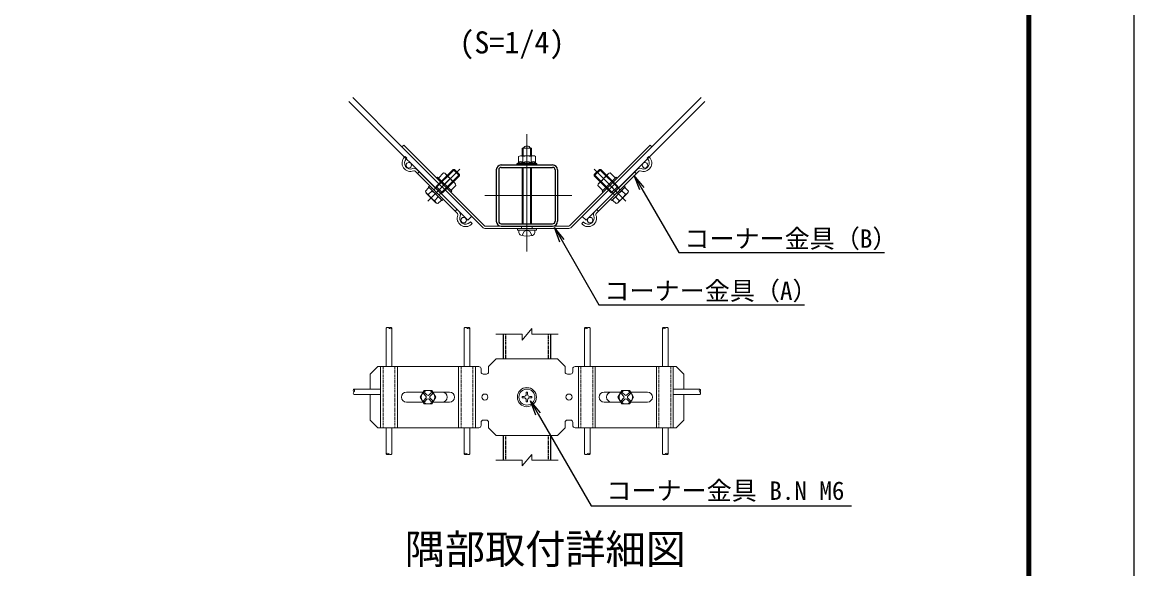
# Model space of a CAD drawing. Units: millimetres, scale not verified, with parts at other scales. Extents: x -4200 to 4200, y -2970 to 2970.
# Drawn here: x 1294 to 4200, y -22 to 1406 of the extents above; entities that cross this region are included whole.
import ezdxf
from ezdxf.enums import TextEntityAlignment as Align

# ---------------------------------------------------------------- set-up
doc = ezdxf.new("R2010")
doc.units = ezdxf.units.MM
doc.header["$LTSCALE"] = 10
doc.linetypes.add('USER1', pattern=[50.8, 31.75, -6.35, 6.35, -6.35])
doc.linetypes.add('USER2', pattern=[0.375, 0.25, -0.125])
for name, color, linetype, lineweight in [('0-0_D-TTL-TXT', 7, 'Continuous', 25), ('0-3_D-STR-DIM', 7, 'Continuous', 13), ('0-4_D-STR3', 3, 'Continuous', 13), ('0-5_D-BMK', 2, 'USER1', 13), ('0-6_D-STR1', 1, 'Continuous', 25), ('0-7_D-STR2', 7, 'Continuous', 13), ('0-B_D-STR-TXT', 7, 'Continuous', 25), ('0-C_D-TTL', 7, 'Continuous', 25)]:
    doc.layers.add(name, color=color, linetype=linetype, lineweight=lineweight)
doc.styles.add('ＭＳ ゴシック', font='')
doc.styles.get('ＭＳ ゴシック').set_extended_font_data('MS Gothic')

# ---------------------------------------------------------------- blocks, each defined once
blk = doc.blocks.new('MLeader13')
at = {"layer": '0-B_D-STR-TXT'}
blk.add_line((2637.06, 378.73), (2622.83, 416.71), dxfattribs=at)
for points in [[(2648.6, 385.4), (2622.83, 416.71), (2642.83, 382.07)], [(2642.83, 382.07), (2781.17, 142.45), (3454.66, 142.45), (3461.86, 142.45)]]:
    blk.add_lwpolyline(points, dxfattribs=at)
blk = doc.blocks.new('MLeader14')
at = {"layer": '0-B_D-STR-TXT'}
blk.add_line((2699.52, 831.48), (2685.29, 869.46), dxfattribs=at)
for points in [[(2711.06, 838.15), (2685.29, 869.46), (2705.29, 834.82)], [(2705.29, 834.82), (2801.74, 667.76), (3332.02, 667.76), (3339.22, 667.76)]]:
    blk.add_lwpolyline(points, dxfattribs=at)
blk = doc.blocks.new('MLeader15')
at = {"layer": '0-B_D-STR-TXT'}
blk.add_line((2908.4, 967.92), (2894.17, 1005.89), dxfattribs=at)
for points in [[(2919.94, 974.58), (2894.17, 1005.89), (2914.17, 971.25)], [(2914.17, 971.25), (3010.62, 804.19), (3540.9, 804.19), (3548.1, 804.19)]]:
    blk.add_lwpolyline(points, dxfattribs=at)

msp = doc.modelspace()

# ---------------------------------------------------------------- linework, layer by layer
at = {"layer": '0-3_D-STR-DIM'}
for p, q in [((2600.88, 590.55), (2531.95, 590.55)), ((2600.88, 575.55), (2625.88, 605.55)), ((2600.88, 575.55), (2600.88, 590.55)), ((2625.88, 590.55), (2625.88, 605.55)), ((2694.82, 590.55), (2625.88, 590.55)), ((2600.88, 246.46), (2625.88, 276.46)), ((2625.88, 261.46), (2625.88, 276.46)), ((2600.88, 261.46), (2531.95, 261.46)), ((2600.88, 246.46), (2600.88, 261.46)), ((2694.82, 261.46), (2625.88, 261.46))]:
    msp.add_line(p, q, dxfattribs=at)
at = {"layer": '0-4_D-STR3'}
for p, q in [((2291.25, 1085.31), (2286.72, 1080.78)), ((2286.72, 1080.78), (2496.98, 870.52)), ((2291.25, 1085.31), (2501.51, 875.05)), ((2601.38, 1076.77), (2625.38, 1076.77)), ((2601.38, 1057.17), (2601.38, 1076.77)), ((2603.78, 1057.17), (2603.78, 1076.77)), ((2622.98, 1057.17), (2622.98, 1076.77)), ((2625.38, 1057.17), (2625.38, 1076.77)), ((2725.26, 875.05), (2935.51, 1085.31)), ((2729.78, 870.52), (2940.04, 1080.78)), ((2935.51, 1085.31), (2940.04, 1080.78)), ((2293.36, 1053.79), (2294.77, 1055.2)), ((2299.3, 1050.67), (2294.77, 1055.2)), ((2297.88, 1049.26), (2299.3, 1050.67)), ((2591.28, 1055.17), (2591.28, 1038.63)), ((2596.75, 1057.17), (2630.74, 1057.17)), ((2602.33, 1055.17), (2602.33, 1038.63)), ((2624.43, 1055.17), (2624.43, 1038.63)), ((2635.48, 1055.17), (2635.48, 1038.63)), ((2933.4, 1053.79), (2931.99, 1055.2)), ((2436.69, 910.46), (2325.39, 1021.75)), ((2373.31, 971.3), (2423.79, 1021.78)), ((2375.99, 977.38), (2420.4, 1021.78)), ((2437.37, 1004.81), (2420.4, 1021.78)), ((2423.79, 1021.78), (2420.4, 1021.78)), ((2437.37, 1008.21), (2423.79, 1021.78)), ((2587.38, 1036.37), (2591.28, 1038.63)), ((2587.38, 1036.37), (2639.38, 1036.37)), ((2587.38, 1033.17), (2587.38, 1036.37)), ((2587.38, 1033.17), (2639.38, 1033.17)), ((2591.28, 1038.63), (2635.48, 1038.63)), ((2601.38, 879.57), (2601.38, 1026.77)), ((2603.78, 879.57), (2603.78, 1026.77)), ((2622.98, 879.57), (2622.98, 1026.77)), ((2625.38, 879.57), (2625.38, 1026.77)), ((2639.38, 1036.37), (2635.48, 1038.63)), ((2639.38, 1033.17), (2639.38, 1036.37)), ((2789.39, 1004.81), (2806.36, 1021.78)), ((2789.39, 1008.21), (2802.97, 1021.78)), ((2790.07, 910.46), (2901.37, 1021.75)), ((2853.45, 971.3), (2802.97, 1021.78)), ((2802.97, 1021.78), (2806.36, 1021.78)), ((2850.77, 977.38), (2806.36, 1021.78)), ((2432.16, 905.93), (2320.87, 1017.23)), ((2327.3, 1010.79), (2331.83, 1015.32)), ((2374.58, 958.99), (2413.04, 997.46)), ((2377.69, 998.87), (2379.95, 1001.14)), ((2416.72, 964.37), (2379.95, 1001.14)), ((2395.37, 1012.31), (2382.07, 999.01)), ((2386.89, 957.73), (2437.37, 1008.21)), ((2388.24, 972.65), (2418.58, 1002.99)), ((2403.5, 1004.18), (2390.2, 990.88)), ((2392.96, 960.41), (2437.37, 1004.81)), ((2425.57, 984.93), (2400.47, 1010.03)), ((2437.37, 1004.81), (2437.37, 1008.21)), ((2839.87, 957.73), (2789.39, 1008.21)), ((2789.39, 1004.81), (2789.39, 1008.21)), ((2833.8, 960.41), (2789.39, 1004.81)), ((2794.6, 905.93), (2905.9, 1017.23)), ((2801.19, 984.93), (2826.29, 1010.03)), ((2838.53, 972.65), (2808.18, 1002.99)), ((2810.04, 964.37), (2846.81, 1001.14)), ((2852.18, 958.99), (2813.72, 997.46)), ((2823.26, 1004.18), (2836.56, 990.88)), ((2831.4, 1012.31), (2844.69, 999.01)), ((2849.07, 998.87), (2846.81, 1001.14)), ((2899.46, 1010.79), (2894.94, 1015.32)), ((2347.85, 964.79), (2356.33, 973.28)), ((2375.65, 934.16), (2350.15, 959.66)), ((2355.98, 956.66), (2364.47, 965.14)), ((2356.33, 976.1), (2359.16, 978.93)), ((2391.69, 940.75), (2356.33, 976.1)), ((2394.52, 943.58), (2359.16, 978.93)), ((2370.05, 968.04), (2373.31, 971.3)), ((2374.29, 972.29), (2375.99, 977.38)), ((2387.87, 958.71), (2374.29, 972.29)), ((2392.96, 960.41), (2375.99, 977.38)), ((2387.87, 958.71), (2392.96, 960.41)), ((2419.76, 987.91), (2406.47, 974.62)), ((2414.46, 962.1), (2416.72, 964.37)), ((2427.89, 979.78), (2414.6, 966.49)), ((2798.87, 979.78), (2812.16, 966.49)), ((2807, 987.91), (2820.29, 974.62)), ((2812.3, 962.1), (2810.04, 964.37)), ((2832.24, 943.58), (2867.6, 978.93)), ((2833.8, 960.41), (2850.77, 977.38)), ((2838.89, 958.71), (2833.8, 960.41)), ((2835.07, 940.75), (2870.43, 976.1)), ((2851.11, 934.16), (2876.61, 959.66)), ((2856.71, 968.04), (2853.45, 971.3)), ((2870.78, 956.66), (2862.3, 965.14)), ((2870.43, 976.1), (2867.6, 978.93)), ((2878.91, 964.79), (2870.43, 973.28)), ((2372.24, 940.4), (2380.73, 948.88)), ((2380.38, 932.26), (2388.86, 940.75)), ((2383.63, 954.47), (2386.89, 957.73)), ((2391.69, 940.75), (2394.52, 943.58)), ((2835.07, 940.75), (2832.24, 943.58)), ((2846.39, 932.26), (2837.9, 940.75)), ((2843.13, 954.47), (2839.87, 957.73)), ((2854.52, 940.4), (2846.03, 948.88)), ((2425.73, 912.36), (2430.26, 916.89)), ((2801.03, 912.36), (2796.51, 916.89)), ((2468.72, 878.42), (2470.14, 879.84)), ((2506.03, 873.17), (2720.73, 873.17)), ((2599.38, 873.17), (2599.38, 866.77)), ((2627.38, 873.17), (2627.38, 866.77)), ((2761.15, 884.36), (2756.63, 879.84)), ((2758.04, 878.42), (2756.63, 879.84)), ((2762.57, 882.95), (2761.15, 884.36)), ((2506.03, 866.77), (2720.73, 866.77)), ((2588.38, 862.77), (2588.38, 866.77)), ((2588.38, 862.77), (2638.38, 862.77)), ((2592.38, 856.67), (2592.38, 862.77)), ((2600.78, 849.42), (2605.97, 859.11)), ((2605.97, 859.11), (2613.38, 863.05)), ((2613.38, 863.05), (2621, 859.11)), ((2621, 859.11), (2625.98, 849.42)), ((2633.85, 856.51), (2633.85, 862.77)), ((2638.38, 862.77), (2638.38, 866.77)), ((2533.38, 526.29), (2513.38, 506.29)), ((2533.38, 526.29), (2693.38, 526.29)), ((2693.38, 526.29), (2713.38, 506.29)), ((2223.38, 506.29), (2203.38, 486.29)), ((2487.38, 506.29), (2223.38, 506.29)), ((2230.75, 346.29), (2230.75, 506.29)), ((2274.75, 346.29), (2274.75, 506.29)), ((2434.75, 346.29), (2434.75, 506.29)), ((2478.75, 346.29), (2478.75, 506.29)), ((2493.38, 492.29), (2493.38, 500.29)), ((2513.38, 492.29), (2513.38, 506.29)), ((2713.38, 492.29), (2713.38, 506.29)), ((2733.38, 492.29), (2733.38, 500.29)), ((2739.38, 506.29), (3003.38, 506.29)), ((2748.01, 346.29), (2748.01, 506.29)), ((2792.01, 346.29), (2792.01, 506.29)), ((2952.01, 346.29), (2952.01, 506.29)), ((2996.01, 346.29), (2996.01, 506.29)), ((3003.38, 506.29), (3023.38, 486.29)), ((2203.38, 486.29), (2203.38, 447.49)), ((2499.38, 486.29), (2507.38, 486.29)), ((2727.38, 486.29), (2719.38, 486.29)), ((3023.38, 486.29), (3023.38, 447.49)), ((2341.9, 439.29), (2298.15, 439.29)), ((2344.59, 443.95), (2334.39, 426.29)), ((2344.59, 443.95), (2364.97, 443.95)), ((2346.29, 437.61), (2351.95, 431.95)), ((2363.26, 437.61), (2357.61, 431.95)), ((2364.97, 443.95), (2375.17, 426.29)), ((2411.35, 439.29), (2367.66, 439.29)), ((2611.8, 438.89), (2611.71, 433.7)), ((2611.8, 438.89), (2614.96, 438.89)), ((2614.96, 438.89), (2615.05, 433.7)), ((2815.41, 439.29), (2859.1, 439.29)), ((2861.79, 443.95), (2851.59, 426.29)), ((2882.18, 443.95), (2861.79, 443.95)), ((2863.5, 437.61), (2869.15, 431.95)), ((2880.47, 437.61), (2874.81, 431.95)), ((2882.18, 443.95), (2892.37, 426.29)), ((2884.86, 439.29), (2928.61, 439.29)), ((2203.38, 433.09), (2203.38, 366.29)), ((2341.9, 413.29), (2298.15, 413.29)), ((2344.59, 408.64), (2334.39, 426.29)), ((2343.47, 434.78), (2349.12, 429.12)), ((2343.47, 417.81), (2349.12, 423.46)), ((2344.59, 408.64), (2364.97, 408.64)), ((2346.29, 414.98), (2351.95, 420.64)), ((2363.27, 414.98), (2357.61, 420.64)), ((2366.09, 434.78), (2360.44, 429.12)), ((2366.09, 417.81), (2360.44, 423.46)), ((2364.97, 408.64), (2375.17, 426.29)), ((2411.35, 413.29), (2367.66, 413.29)), ((2605.97, 427.96), (2600.78, 427.87)), ((2600.78, 427.87), (2600.78, 424.71)), ((2605.97, 424.62), (2600.78, 424.71)), ((2611.8, 413.69), (2611.71, 418.88)), ((2611.8, 413.69), (2614.96, 413.69)), ((2614.96, 413.69), (2615.05, 418.88)), ((2620.79, 427.96), (2625.98, 427.87)), ((2620.79, 424.62), (2625.98, 424.71)), ((2625.98, 427.87), (2625.98, 424.71)), ((2815.41, 413.29), (2859.1, 413.29)), ((2861.79, 408.64), (2851.59, 426.29)), ((2860.67, 434.78), (2866.33, 429.12)), ((2860.67, 417.81), (2866.33, 423.46)), ((2882.18, 408.64), (2861.79, 408.64)), ((2863.5, 414.98), (2869.15, 420.64)), ((2880.47, 414.98), (2874.81, 420.64)), ((2883.3, 434.78), (2877.64, 429.12)), ((2883.3, 417.81), (2877.64, 423.46)), ((2882.18, 408.64), (2892.37, 426.29)), ((2884.86, 413.29), (2928.61, 413.29)), ((3023.38, 433.09), (3023.38, 366.29)), ((2223.38, 346.29), (2203.38, 366.29)), ((2493.38, 360.29), (2493.38, 352.29)), ((2499.38, 366.29), (2507.38, 366.29)), ((2513.38, 360.29), (2513.38, 346.29)), ((2713.38, 360.29), (2713.38, 346.29)), ((2727.38, 366.29), (2719.38, 366.29)), ((2733.38, 360.29), (2733.38, 352.29)), ((3023.38, 366.29), (3003.38, 346.29)), ((2223.38, 346.29), (2487.38, 346.29)), ((2533.38, 326.29), (2513.38, 346.29)), ((2693.38, 326.29), (2533.38, 326.29)), ((2693.38, 326.29), (2713.38, 346.29)), ((3003.38, 346.29), (2739.38, 346.29))]:
    msp.add_line(p, q, dxfattribs=at)
at = {"layer": '0-4_D-STR3', "linetype": 'USER2'}
for p, q in [((2237.15, 346.29), (2237.15, 506.29)), ((2268.35, 346.29), (2268.35, 506.29)), ((2441.15, 346.29), (2441.15, 506.29)), ((2472.35, 346.29), (2472.35, 506.29)), ((2754.41, 346.29), (2754.41, 506.29)), ((2785.61, 346.29), (2785.61, 506.29)), ((2958.41, 346.29), (2958.41, 506.29)), ((2989.61, 346.29), (2989.61, 506.29))]:
    msp.add_line(p, q, dxfattribs=at)
at = {"layer": '0-4_D-STR3'}
for points in [[(2928.88, 1049.26), (2927.46, 1050.67), (2931.99, 1055.2)], [(2838.89, 958.71), (2852.47, 972.29), (2850.77, 977.38)], [(2464.2, 882.95), (2465.61, 884.36), (2470.14, 879.84)]]:
    msp.add_lwpolyline(points, dxfattribs=at)
for centre, radius in [((2304.47, 1032.49), 7.2), ((2922.29, 1032.49), 7.2), ((2448.07, 888.89), 7.2), ((2778.69, 888.89), 7.2), ((2354.78, 426.29), 17.66), ((2613.38, 426.29), 25), ((2613.38, 426.29), 21), ((2871.98, 426.29), 17.66), ((2503.38, 426.29), 8), ((2723.38, 426.29), 8)]:
    msp.add_circle(centre, radius, dxfattribs=at)
for centre, radius, start, end in [((2613.38, 1072.09), 10.68, 25.98923, 154.01077), ((2308.92, 1038.23), 22, 135, 292.60731), ((2308.92, 1038.23), 15.6, 135, 292.60731), ((2596.81, 1048.54), 8.63, 50.19668, 129.80332), ((2613.38, 1025.65), 31.53, 69.48158, 110.51842), ((2629.96, 1048.7), 8.51, 49.53759, 130.46241), ((2917.85, 1038.23), 22, 247.39269, 45), ((2917.85, 1038.23), 15.6, 247.39269, 45), ((2318.6, 1014.97), 9.6, 45, 112.60731), ((2318.6, 1014.97), 3.2, 45, 112.60731), ((2596.81, 1035.75), 6.23, 27.51974, 152.48026), ((2613.46, 1021.8), 20.18, 56.51716, 123.48284), ((2624.51, 1038.53), 0.125, 130.87793, 49.12207), ((2630.02, 1035.86), 6.12, 26.8485, 154.13989), ((2908.16, 1014.97), 9.6, 67.39269, 135), ((2908.16, 1014.97), 3.2, 67.39269, 135), ((2394.34, 1003.15), 9.21, 6.37498, 83.62502), ((2388.96, 973.37), 34.06, 25.26839, 64.73161), ((2837.8, 973.37), 34.06, 115.26839, 154.73161), ((2832.42, 1003.15), 9.21, 96.37498, 173.62502), ((2357.01, 965.82), 9.22, 186.40651, 263.59349), ((2355.31, 964.12), 9.21, 6.37498, 83.62502), ((2349.93, 934.34), 34.06, 25.26839, 64.73161), ((2418.73, 978.75), 9.22, 6.43449, 83.56551), ((2808.03, 978.75), 9.22, 96.43449, 173.56551), ((2876.84, 934.34), 34.06, 115.26839, 154.73161), ((2871.45, 964.12), 9.21, 96.37498, 173.62502), ((2869.75, 965.82), 9.22, 276.40651, 353.59349), ((2386.78, 971.2), 34.06, 205.26839, 244.73161), ((2381.24, 941.26), 9.04, 185.51779, 264.48221), ((2379.7, 939.72), 9.22, 6.43449, 83.56551), ((2847.07, 939.72), 9.22, 96.43449, 173.56551), ((2845.52, 941.26), 9.04, 275.51779, 354.48221), ((2839.98, 971.2), 34.06, 295.26839, 334.73161), ((2453.17, 893.98), 22, 157.39269, 315), ((2429.9, 903.67), 3.2, 337.39269, 45), ((2429.9, 903.67), 9.6, 337.39269, 45), ((2773.6, 893.98), 22, 225, 22.60731), ((2796.86, 903.67), 9.6, 135, 202.60731), ((2796.86, 903.67), 3.2, 135, 202.60731), ((2453.17, 893.98), 15.6, 157.39269, 315), ((2506.03, 879.57), 6.4, 225, 270), ((2720.73, 879.57), 6.4, 270, 315), ((2773.6, 893.98), 15.6, 225, 22.60731), ((2506.03, 879.57), 12.8, 225, 270), ((2599.98, 856.67), 7.6, 180, 253.92714), ((2613.38, 903.17), 56, 253.92714, 285.41383), ((2626.25, 856.51), 7.6, 285.41383, 0), ((2720.73, 879.57), 12.8, 270, 315), ((2487.38, 500.29), 6, 0, 90), ((2739.38, 500.29), 6, 90, 180), ((2499.38, 492.29), 6, 180, 270), ((2507.38, 492.29), 6, 270, 0), ((2719.38, 492.29), 6, 180, 270), ((2727.38, 492.29), 6, 270, 0), ((2298.15, 426.29), 13, 90, 270), ((2344.88, 436.19), 2, 45, 225), ((2364.68, 436.19), 2, 315.00048, 135.00047), ((2391.98, 426.29), 13, 270, 90), ((2411.35, 426.29), 13, 270, 90), ((2815.41, 426.29), 13, 90, 270), ((2834.78, 426.29), 13, 90, 270), ((2862.08, 436.19), 2, 44.99953, 224.99952), ((2881.88, 436.19), 2, 315, 135), ((2928.61, 426.29), 13, 270, 90), ((2344.88, 416.39), 2, 135.00001, 314.99999), ((2346.29, 426.29), 4, 314.99999, 45), ((2354.78, 434.78), 4, 225.00001, 314.99999), ((2354.78, 417.81), 4, 45, 135), ((2363.27, 426.29), 4, 135, 225.00001), ((2364.68, 416.39), 2, 225.00002, 45), ((2605.76, 433.91), 5.95, 270, 0), ((2605.76, 418.67), 5.95, 0, 90), ((2621, 433.91), 5.95, 180, 270), ((2621, 418.67), 5.95, 90, 180), ((2862.08, 416.39), 2, 135, 314.99998), ((2863.5, 426.29), 4, 314.99999, 45), ((2871.98, 434.78), 4, 225.00001, 314.99999), ((2871.98, 417.81), 4, 45, 135), ((2880.47, 426.29), 4, 135, 225.00001), ((2881.88, 416.39), 2, 225.00001, 44.99999), ((2487.38, 352.29), 6, 270, 0), ((2499.38, 360.29), 6, 90, 180), ((2507.38, 360.29), 6, 0, 90), ((2719.38, 360.29), 6, 90, 180), ((2727.38, 360.29), 6, 0, 90), ((2739.38, 352.29), 6, 180, 270)]:
    msp.add_arc(centre, radius, start, end, dxfattribs=at)
at = {"layer": '0-5_D-BMK'}
for p, q in [((2613.38, 1113.67), (2613.38, 807.38)), ((2354.61, 939.03), (2437.56, 1021.98)), ((2872.15, 939.03), (2789.2, 1021.98)), ((2503.21, 953.22), (2730.72, 953.22))]:
    msp.add_line(p, q, dxfattribs=at)
at = {"layer": '0-6_D-STR1'}
for p, q in [((2533.38, 1020.37), (2533.38, 885.97)), ((2539.78, 1020.37), (2539.78, 885.97)), ((2546.18, 1033.17), (2680.58, 1033.17)), ((2546.18, 1026.77), (2680.58, 1026.77)), ((2686.98, 1020.37), (2686.98, 885.97)), ((2693.38, 1020.37), (2693.38, 885.97)), ((2546.18, 879.57), (2680.58, 879.57)), ((2546.18, 873.17), (2680.58, 873.17)), ((2551.38, 590.55), (2551.38, 526.29)), ((2675.38, 590.55), (2675.38, 526.29)), ((2551.38, 326.29), (2551.38, 261.46)), ((2675.38, 326.29), (2675.38, 261.46))]:
    msp.add_line(p, q, dxfattribs=at)
at = {"layer": '0-6_D-STR1', "linetype": 'USER2'}
for p, q in [((2557.78, 590.55), (2557.78, 526.29)), ((2668.98, 590.55), (2668.98, 526.29)), ((2557.78, 326.29), (2557.78, 261.46)), ((2669.25, 326.29), (2668.98, 261.46))]:
    msp.add_line(p, q, dxfattribs=at)
at = {"layer": '0-6_D-STR1'}
for centre, radius, start, end in [((2546.18, 1020.37), 12.8, 90, 180), ((2546.18, 1020.37), 6.4, 90, 180), ((2680.58, 1020.37), 12.8, 0, 90), ((2680.58, 1020.37), 6.4, 0, 90), ((2546.18, 885.97), 12.8, 180, 270), ((2546.18, 885.97), 6.4, 180, 270), ((2680.58, 885.97), 12.8, 270, 0), ((2680.58, 885.97), 6.4, 270, 0)]:
    msp.add_arc(centre, radius, start, end, dxfattribs=at)
at = {"layer": '0-7_D-STR2'}
for p, q in [((2147.94, 1199.2), (2458.59, 888.56)), ((2286.72, 1080.78), (2158.12, 1209.38)), ((3078.82, 1199.2), (2768.18, 888.56)), ((2940.04, 1080.78), (3068.64, 1209.38)), ((2458.59, 888.56), (2468.77, 898.74)), ((2768.18, 888.56), (2757.99, 898.74)), ((2245.58, 506.29), (2245.58, 606.94)), ((2259.98, 506.29), (2259.98, 606.94)), ((2449.58, 506.29), (2449.58, 606.94)), ((2463.98, 506.29), (2463.98, 606.94)), ((2764.18, 506.29), (2764.18, 606.94)), ((2778.58, 506.29), (2778.58, 606.94)), ((2968.18, 506.29), (2968.18, 606.94)), ((2982.58, 506.29), (2982.58, 606.94)), ((2229.38, 447.49), (2160.94, 447.49)), ((2997.38, 447.49), (3065.82, 447.49)), ((2229.38, 433.09), (2160.94, 433.09)), ((2997.38, 433.09), (3065.82, 433.09)), ((2245.58, 346.29), (2245.58, 277.85)), ((2259.98, 346.29), (2259.98, 277.85)), ((2449.58, 346.29), (2449.58, 277.85)), ((2463.98, 346.29), (2463.98, 277.85)), ((2764.18, 346.29), (2764.18, 277.85)), ((2778.58, 346.29), (2778.58, 277.85)), ((2968.18, 346.29), (2968.18, 277.85)), ((2982.58, 346.29), (2982.58, 277.85))]:
    msp.add_line(p, q, dxfattribs=at)
for centre, start, end in [((2249.18, 604.27), 36.54543, 143.45457), ((2256.38, 604.27), 36.54543, 143.45457), ((2256.38, 609.61), 216.54543, 323.45457), ((2453.18, 604.27), 36.54543, 143.45457), ((2460.38, 604.27), 36.54543, 143.45457), ((2460.38, 609.61), 216.54543, 323.45457), ((2767.78, 604.27), 36.54543, 143.45457), ((2767.78, 609.61), 216.54543, 323.45457), ((2774.98, 604.27), 36.54543, 143.45457), ((2971.78, 604.27), 36.54543, 143.45457), ((2971.78, 609.61), 216.54543, 323.45457), ((2978.98, 604.27), 36.54543, 143.45457), ((2163.61, 443.89), 126.54543, 233.45457), ((2163.61, 436.69), 126.54543, 233.45457), ((2158.27, 443.89), 306.54543, 53.45457), ((3068.49, 443.89), 126.54543, 233.45457), ((3063.15, 443.89), 306.54543, 53.45457), ((3063.15, 436.69), 306.54543, 53.45457), ((2249.18, 275.18), 36.54543, 143.45457), ((2249.18, 280.52), 216.54543, 323.45457), ((2256.38, 280.52), 216.54543, 323.45457), ((2453.18, 275.18), 36.54543, 143.45457), ((2453.18, 280.52), 216.54543, 323.45457), ((2460.38, 280.52), 216.54543, 323.45457), ((2767.78, 280.52), 216.54543, 323.45457), ((2774.98, 275.18), 36.54543, 143.45457), ((2774.98, 280.52), 216.54543, 323.45457), ((2971.78, 280.52), 216.54543, 323.45457), ((2978.98, 275.18), 36.54543, 143.45457), ((2978.98, 280.52), 216.54543, 323.45457)]:
    msp.add_arc(centre, 4.48, start, end, dxfattribs=at)
at = {"layer": '0-C_D-TTL', "color": 2}
msp.add_lwpolyline([(-4199.68, 2970.23), (4200.32, 2970.23), (4200.32, -2969.77), (-4199.68, -2969.77)], close=True, dxfattribs=at)
at = {"layer": '0-C_D-TTL'}
for points in [[(-3929.68, 2750.23), (3930.32, 2750.23), (3930.32, -2749.77), (-3929.68, -2749.77)], [(-3927.18, 2747.73), (3927.82, 2747.73), (3927.82, -2747.27), (-3927.18, -2747.27)], [(-3924.68, 2745.23), (3925.32, 2745.23), (3925.32, -2744.77), (-3924.68, -2744.77)], [(-3922.18, 2742.73), (3922.82, 2742.73), (3922.82, -2742.27), (-3922.18, -2742.27)], [(-3919.68, 2740.23), (3920.32, 2740.23), (3920.32, -2739.77), (-3919.68, -2739.77)]]:
    msp.add_lwpolyline(points, close=True, dxfattribs=at)

# ---------------------------------------------------------------- block references
at = {"layer": '0-B_D-STR-TXT'}
for name in ['MLeader15', 'MLeader14', 'MLeader13']:
    msp.add_blockref(name, (0, 0), dxfattribs=at)

# ---------------------------------------------------------------- texts
at = {"layer": '0-0_D-TTL-TXT', "style": 'ＭＳ ゴシック'}
for s, height, p in [('(S=1/4)', 57.7, (2436.76, 1307.5)), ('隅部取付詳細図', 76.98, (2293.91, -32.55))]:
    msp.add_text(s, height=height, dxfattribs=at).set_placement(p, align=Align.BOTTOM_LEFT)
at = {"layer": '0-B_D-STR-TXT', "style": 'ＭＳ ゴシック'}
for s, p in [('コーナー金具（B）', (3024.86, 802.28)), ('コーナー金具（A）', (2815.98, 665.84)), ('コーナー金具 B.N M6', (2821.04, 143.31))]:
    msp.add_text(s, height=48.09, dxfattribs=at).set_placement(p, align=Align.BOTTOM_LEFT)

doc.saveas('drawing.dxf')
